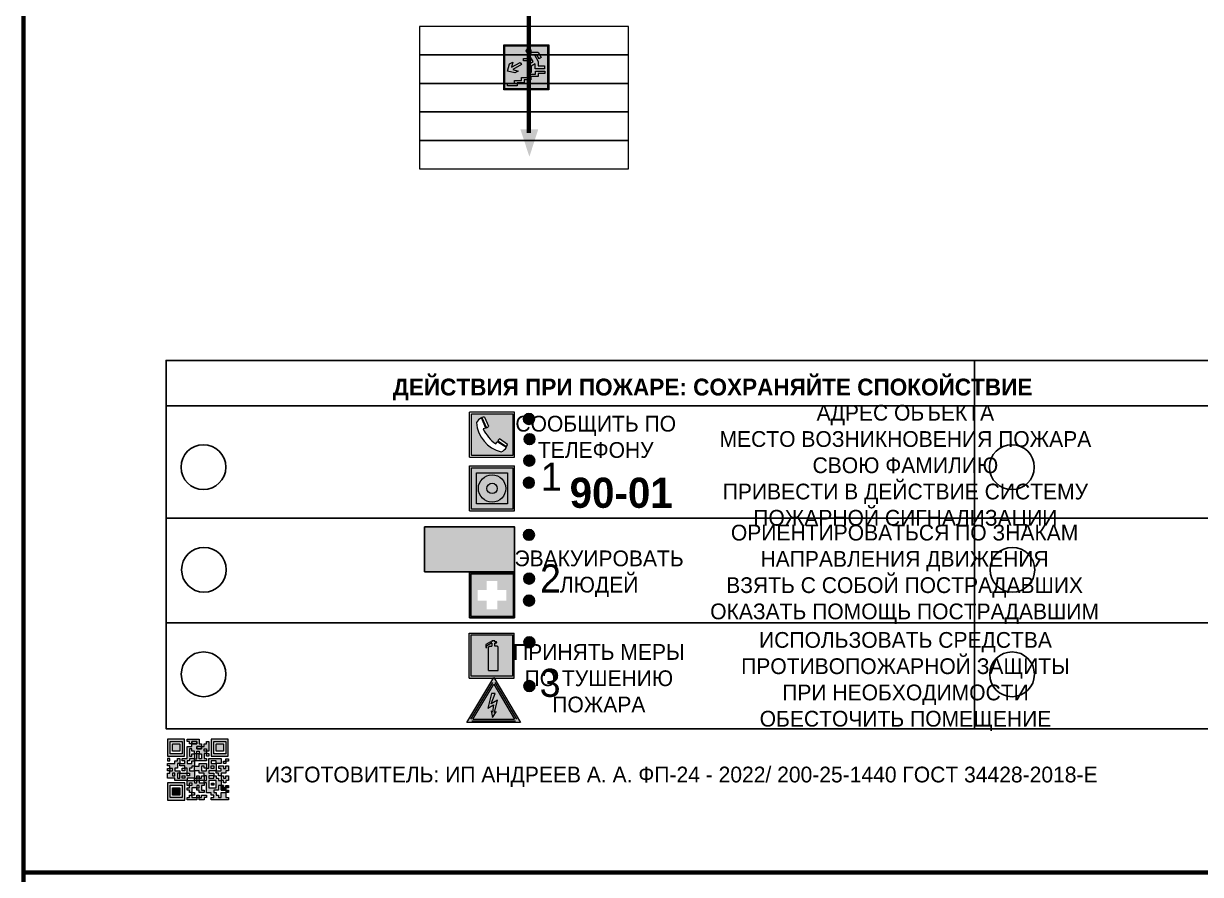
# Model space of a CAD drawing. Header units: millimetres. Extents: x 13810 to 67229, y 12374 to 21950.
# Drawn here: x 20359 to 20568.3, y 19873.2 to 20024.4 of the extents above; entities that cross this region are included whole.
import ezdxf

# ---------------------------------------------------------------- set-up
doc = ezdxf.new("R2010")
doc.units = ezdxf.units.MM
doc.layers.add('План_Штампы', color=7, linetype='Continuous')
doc.styles.add('обычный', font='arial.ttf')

# ---------------------------------------------------------------- blocks, each defined once
blk = doc.blocks.new('A$C3E6D3DDE')
at = {"lineweight": 5}
h = blk.add_hatch(color=40, dxfattribs=at)
h.paths.add_polyline_path([(24.1, 1.45), (16.46, -11.35), (31.74, -11.35)])
h.paths.add_polyline_path([(24.09, -0.46), (30.03, -10.41), (18.14, -10.41)], flags=16)
h.paths.add_polyline_path([(24.54, -3.08), (23.41, -6.02), (25.13, -5.01), (24.33, -8.5), (24.82, -8.27), (23.79, -9.86), (23.4, -8.04), (23.8, -8.43), (24.04, -6.29), (22.39, -7.25), (23.44, -3.08)], flags=0)
h = blk.add_hatch(color=256, dxfattribs=at)
h.paths.add_polyline_path([(24.37, 0.03, 0.567511), (23.82, 0.03), (17.59, -10.4, 0.582454), (17.86, -10.88), (30.32, -10.88, 0.582149), (30.6, -10.4)])
h.paths.add_polyline_path([(24.09, -0.46), (18.14, -10.41), (30.03, -10.41)], flags=16)
h.paths.add_polyline_path([(24.54, -3.08), (23.41, -6.02), (25.13, -5.01), (24.33, -8.5), (24.82, -8.27), (23.79, -9.86), (23.4, -8.04), (23.8, -8.43), (24.04, -6.29), (22.39, -7.25), (23.44, -3.08)], flags=0)
h = blk.add_hatch(color=40, dxfattribs=at)
h.paths.add_polyline_path([(24.09, -0.46), (18.14, -10.41), (30.03, -10.41)])
h.paths.add_polyline_path([(24.82, -8.27), (23.79, -9.86), (23.4, -8.04), (23.8, -8.43), (24.04, -6.29), (22.39, -7.25), (23.44, -3.08), (24.54, -3.08), (23.41, -6.02), (25.13, -5.01), (24.33, -8.5)], flags=16)
at = {"color": 40, "lineweight": 5}
for p, q in [((16.46, -11.35), (24.1, 1.45)), ((24.1, 1.45), (31.74, -11.35))]:
    blk.add_line(p, q, dxfattribs=at)
at = {"lineweight": 5}
for p, q in [((17.59, -10.4), (23.82, 0.03)), ((24.37, 0.03), (30.6, -10.4)), ((18.14, -10.41), (24.09, -0.46)), ((23.44, -3.08), (22.39, -7.25)), ((23.41, -6.02), (24.54, -3.08)), ((24.54, -3.08), (23.44, -3.08)), ((24.09, -0.46), (30.03, -10.41)), ((22.39, -7.25), (24.04, -6.29)), ((25.13, -5.01), (23.41, -6.02)), ((24.04, -6.29), (23.8, -8.43)), ((24.33, -8.5), (25.13, -5.01)), ((23.8, -8.43), (23.4, -8.04)), ((23.4, -8.04), (23.79, -9.86)), ((23.79, -9.86), (24.82, -8.27)), ((24.82, -8.27), (24.33, -8.5)), ((17.86, -10.88), (30.32, -10.88)), ((18.14, -10.41), (30.03, -10.41))]:
    blk.add_line(p, q, dxfattribs=at)
at = {"color": 50, "lineweight": 5}
blk.add_line((31.74, -11.35), (16.46, -11.35), dxfattribs=at)
blk = doc.blocks.new('QR')
at = {"lineweight": 0}
h = blk.add_hatch(color=256, dxfattribs=at)
h.dxf.hatch_style = 1
h.paths.add_polyline_path([(9241.16, 2687.38), (9242.01, 2687.38), (9242.01, 2687.83), (9241.59, 2687.83), (9241.59, 2688.68), (9239.45, 2688.68), (9239.45, 2688.25), (9239.86, 2688.25), (9239.86, 2687.83), (9240.29, 2687.83), (9240.29, 2688.25), (9241.16, 2688.25), (9241.16, 2687.83), (9240.29, 2687.83), (9240.29, 2687.38), (9239.45, 2687.38), (9239.45, 2685.22), (9238.57, 2685.22), (9238.57, 2684.8), (9239.02, 2684.8), (9239.02, 2684.37), (9238.13, 2684.37), (9238.13, 2683.92), (9239.02, 2683.92), (9239.02, 2683.5), (9239.44, 2683.5), (9239.44, 2682.64), (9239.87, 2682.64), (9239.87, 2682.18), (9239.44, 2682.18), (9239.44, 2682.64), (9238.13, 2682.64), (9238.13, 2681.76), (9237.71, 2681.76), (9237.71, 2682.64), (9238.13, 2682.64), (9238.13, 2683.07), (9237.27, 2683.07), (9237.27, 2683.51), (9237.71, 2683.51), (9237.71, 2684.37), (9238.13, 2684.37), (9238.13, 2685.22), (9237.71, 2685.22), (9237.71, 2684.8), (9237.28, 2684.8), (9237.28, 2684.38), (9235.98, 2684.38), (9235.98, 2683.92), (9236.4, 2683.92), (9236.4, 2683.49), (9236.84, 2683.49), (9236.84, 2683.07), (9236.4, 2683.07), (9236.4, 2682.64), (9235.98, 2682.64), (9235.98, 2681.76), (9237.29, 2681.76), (9237.29, 2681.33), (9239.43, 2681.33), (9239.43, 2681.76), (9240.74, 2681.76), (9240.74, 2683.05), (9239.87, 2683.05), (9239.87, 2683.5), (9240.29, 2683.5), (9240.29, 2683.91), (9240.74, 2683.91), (9240.74, 2684.81), (9240.29, 2684.81), (9240.29, 2684.79), (9240.29, 2684.37), (9239.45, 2684.37), (9239.45, 2684.8), (9239.87, 2684.8), (9239.87, 2685.21), (9240.74, 2685.21), (9240.74, 2686.1), (9240.29, 2686.1), (9240.29, 2685.64), (9239.86, 2685.64), (9239.86, 2686.95), (9240.29, 2686.95), (9240.29, 2686.52), (9240.74, 2686.52), (9240.74, 2686.1), (9241.16, 2686.1), (9241.16, 2686.53), (9241.59, 2686.53), (9241.59, 2686.1), (9242.02, 2686.1), (9242.02, 2685.21), (9241.59, 2685.21), (9241.59, 2686.1), (9241.16, 2686.1), (9241.16, 2685.21), (9240.74, 2685.21), (9240.74, 2684.81), (9242.89, 2684.81), (9242.89, 2685.22), (9242.47, 2685.22), (9242.47, 2686.11), (9242.89, 2686.11), (9242.89, 2686.52), (9242.46, 2686.52), (9242.46, 2686.95), (9242.89, 2686.95), (9242.89, 2686.52), (9243.32, 2686.52), (9243.32, 2688.26), (9242.9, 2688.26), (9242.9, 2687.83), (9242.47, 2687.83), (9242.47, 2687.38), (9242.01, 2687.38), (9242.01, 2686.94), (9241.16, 2686.94)])
h.paths.add_polyline_path([(9239.02, 2682.18), (9239.02, 2681.76), (9238.54, 2681.76), (9238.54, 2682.18)], flags=16)
h.paths.add_polyline_path([(9237.27, 2682.65), (9237.27, 2682.19), (9236.83, 2682.19), (9236.83, 2682.65)], flags=16)
h = blk.add_hatch(color=256, dxfattribs=at)
h.dxf.hatch_style = 1
h.paths.add_polyline_path([(9238.15, 2687.83), (9236.83, 2687.83), (9236.83, 2686.52), (9238.15, 2686.52)], flags=0)
h.paths.add_polyline_path([(9239.01, 2685.65), (9239.01, 2688.68), (9235.98, 2688.68), (9235.98, 2685.65)])
h.paths.add_polyline_path([(9236.41, 2686.1), (9236.41, 2688.26), (9238.56, 2688.26), (9238.56, 2686.1)], flags=16)
h.paths.add_polyline_path([(9236.83, 2686.52), (9236.83, 2687.83), (9238.15, 2687.83), (9238.15, 2686.52)], flags=0)
h = blk.add_hatch(color=256, dxfattribs=at)
h.dxf.hatch_style = 1
h.paths.add_polyline_path([(9238.15, 2686.52), (9238.15, 2687.83), (9236.83, 2687.83), (9236.83, 2686.52)])
h.paths.add_polyline_path([(9245.91, 2686.52), (9245.91, 2687.83), (9244.59, 2687.83), (9244.59, 2686.52)], flags=0)
h.paths.add_polyline_path([(9246.77, 2685.65), (9246.77, 2688.68), (9243.74, 2688.68), (9243.74, 2685.65)])
h.paths.add_polyline_path([(9244.17, 2686.1), (9244.17, 2688.26), (9246.32, 2688.26), (9246.32, 2686.1)], flags=16)
h.paths.add_polyline_path([(9244.59, 2686.52), (9244.59, 2687.83), (9245.91, 2687.83), (9245.91, 2686.52)], flags=0)
h = blk.add_hatch(color=256, dxfattribs=at)
h.dxf.hatch_style = 1
h.paths.add_polyline_path([(9240.75, 2681.76), (9240.75, 2681.35), (9241.17, 2681.35), (9241.17, 2681.76)])
h.paths.add_polyline_path([(9241.6, 2682.18), (9241.17, 2682.18), (9241.17, 2681.76), (9241.6, 2681.76)])
h.paths.add_polyline_path([(9242.47, 2681.34), (9242.47, 2682.19), (9242.02, 2682.19), (9242.02, 2681.76), (9241.6, 2681.76), (9241.6, 2681.34)])
h.paths.add_polyline_path([(9239.87, 2678.3), (9239.44, 2678.3), (9239.44, 2677.89), (9241.17, 2677.89), (9241.17, 2678.3), (9240.28, 2678.3), (9240.28, 2678.73), (9239.87, 2678.73)])
h.paths.add_polyline_path([(9240.75, 2678.73), (9240.75, 2679.19), (9240.28, 2679.19), (9240.28, 2678.73)])
h.paths.add_polyline_path([(9241.6, 2678.73), (9241.17, 2678.73), (9241.17, 2678.3), (9241.6, 2678.3)])
h.paths.add_polyline_path([(9242.02, 2678.3), (9241.6, 2678.3), (9241.6, 2677.89), (9242.48, 2677.89), (9242.48, 2678.31), (9242.9, 2678.31), (9242.9, 2678.73), (9242.02, 2678.73)])
h.paths.add_polyline_path([(9246.36, 2684.37), (9246.36, 2684.79), (9245.93, 2684.79), (9245.93, 2684.37)])
h.paths.add_polyline_path([(9246.78, 2685.2), (9246.36, 2685.2), (9246.36, 2684.79), (9246.78, 2684.79)])
h.paths.add_polyline_path([(9245.91, 2687.83), (9244.59, 2687.83), (9244.59, 2686.52), (9245.91, 2686.52)])
h = blk.add_hatch(color=256, dxfattribs=at)
h.dxf.hatch_style = 1
h.paths.add_polyline_path([(9243.32, 2686.11), (9242.89, 2686.11), (9242.89, 2685.64), (9243.32, 2685.64)])
h.paths.add_polyline_path([(9239.02, 2683.07), (9239.02, 2683.5), (9238.56, 2683.5), (9238.56, 2683.07)])
h.paths.add_polyline_path([(9236.4, 2684.8), (9236.4, 2685.22), (9235.98, 2685.22), (9235.98, 2684.8)])
h.paths.add_polyline_path([(9236.4, 2683.07), (9236.4, 2683.49), (9235.98, 2683.49), (9235.98, 2683.07)])
h = blk.add_hatch(color=256, dxfattribs=at)
h.dxf.hatch_style = 1
h.paths.add_polyline_path([(9243.32, 2682.64), (9243.32, 2683.07), (9244.62, 2683.07), (9244.62, 2684.37), (9243.74, 2684.37), (9243.74, 2684.8), (9244.62, 2684.8), (9244.62, 2684.37), (9245.48, 2684.37), (9245.48, 2685.22), (9243.32, 2685.22), (9243.32, 2683.5), (9242.89, 2683.5), (9242.89, 2683.06), (9242.01, 2683.06), (9242.01, 2683.91), (9242.47, 2683.91), (9242.47, 2683.5), (9242.89, 2683.5), (9242.89, 2684.38), (9241.59, 2684.38), (9241.59, 2683.91), (9240.74, 2683.91), (9240.74, 2683.05), (9241.59, 2683.05), (9241.59, 2682.64), (9242.47, 2682.64), (9242.47, 2682.19), (9242.91, 2682.19), (9242.91, 2681.34), (9242.48, 2681.34), (9242.48, 2680.91), (9242.91, 2680.91), (9242.91, 2679.17), (9243.75, 2679.17), (9243.75, 2678.73), (9244.2, 2678.73), (9244.2, 2678.3), (9243.75, 2678.3), (9243.75, 2677.88), (9246.78, 2677.88), (9246.78, 2678.3), (9246.35, 2678.3), (9246.35, 2679.19), (9245.48, 2679.19), (9245.48, 2678.31), (9245.05, 2678.31), (9245.05, 2678.73), (9244.62, 2678.73), (9244.62, 2679.19), (9244.2, 2679.19), (9244.2, 2679.61), (9245.05, 2679.61), (9245.05, 2680.46), (9245.48, 2680.46), (9245.48, 2681.34), (9245.04, 2681.34), (9245.04, 2681.76), (9244.63, 2681.76), (9244.63, 2682.19), (9244.21, 2682.19), (9244.21, 2681.76), (9243.32, 2681.76), (9243.32, 2682.19), (9244.21, 2682.19), (9244.21, 2682.64)])
h.paths.add_polyline_path([(9243.75, 2683.49), (9243.75, 2683.92), (9244.21, 2683.92), (9244.21, 2683.49)], flags=16)
h.paths.add_polyline_path([(9243.32, 2681.34), (9244.63, 2681.34), (9244.63, 2680.04), (9243.32, 2680.04)], flags=16)
h.paths.add_polyline_path([(9243.76, 2680.89), (9244.18, 2680.89), (9244.18, 2680.48), (9243.76, 2680.48)], flags=0)
h = blk.add_hatch(color=256, dxfattribs=at)
h.dxf.hatch_style = 1
h.paths.add_polyline_path([(9246.36, 2683.07), (9246.78, 2683.07), (9246.78, 2683.92), (9246.36, 2683.92), (9246.36, 2683.49), (9245.92, 2683.49), (9245.92, 2683.92), (9245.06, 2683.92), (9245.06, 2683.49), (9245.48, 2683.49), (9245.48, 2683.07), (9244.62, 2683.07), (9244.62, 2682.65), (9245.05, 2682.65), (9245.05, 2682.18), (9245.48, 2682.18), (9245.48, 2682.65), (9246.36, 2682.65)])
h.paths.add_polyline_path([(9246.78, 2682.18), (9246.36, 2682.18), (9246.36, 2681.75), (9245.92, 2681.75), (9245.92, 2682.18), (9245.48, 2682.18), (9245.48, 2681.34), (9245.48, 2681.34), (9245.94, 2681.34), (9245.94, 2680.91), (9246.36, 2680.91), (9246.36, 2681.34), (9246.78, 2681.34)])
h = blk.add_hatch(color=256, dxfattribs=at)
h.dxf.hatch_style = 1
h.paths.add_polyline_path([(9242.02, 2680.46), (9242.48, 2680.46), (9242.48, 2680.91), (9241.58, 2680.91), (9241.58, 2681.35), (9241.17, 2681.35), (9241.17, 2680.91), (9240.75, 2680.91), (9240.75, 2681.33), (9239.43, 2681.33), (9239.43, 2680.46), (9239.86, 2680.46), (9239.86, 2680.92), (9240.3, 2680.92), (9240.3, 2680.46), (9239.86, 2680.46), (9239.86, 2680.04), (9239.44, 2680.04), (9239.44, 2679.62), (9239.86, 2679.62), (9239.86, 2679.19), (9240.29, 2679.19), (9240.29, 2680.03), (9241.18, 2680.03), (9241.18, 2680.47), (9241.6, 2680.47), (9241.6, 2680.03), (9241.18, 2680.03), (9241.18, 2679.61), (9241.6, 2679.61), (9241.6, 2679.19), (9242.47, 2679.19), (9242.47, 2679.6), (9242.02, 2679.6)])
h = blk.add_hatch(color=256, dxfattribs=at)
h.dxf.hatch_style = 1
h.paths.add_polyline_path([(9235.98, 2680.9), (9235.98, 2677.86), (9239.02, 2677.86), (9239.02, 2680.9)])
h.paths.add_polyline_path([(9238.57, 2680.48), (9238.57, 2678.32), (9236.41, 2678.32), (9236.41, 2680.48)], flags=16)
h.paths.add_polyline_path([(9238.15, 2680.05), (9238.15, 2678.74), (9236.83, 2678.74), (9236.83, 2680.05)], flags=0)
h = blk.add_hatch(color=256, dxfattribs=at)
h.dxf.hatch_style = 1
h.paths.add_polyline_path([(9238.15, 2680.05), (9236.83, 2680.05), (9236.83, 2678.74), (9238.15, 2678.74)])
h = blk.add_hatch(color=256, dxfattribs=at)
h.dxf.hatch_style = 1
h.paths.add_polyline_path([(9244.18, 2680.48), (9244.18, 2680.89), (9243.76, 2680.89), (9243.76, 2680.48)])
h = blk.add_hatch(color=256, dxfattribs=at)
h.dxf.hatch_style = 1
h.paths.add_polyline_path([(9245.93, 2680.04), (9245.93, 2680.46), (9245.48, 2680.46), (9245.48, 2679.62), (9246.35, 2679.62), (9246.35, 2680.04)])
h.paths.add_polyline_path([(9246.78, 2680.04), (9246.78, 2680.46), (9246.35, 2680.46), (9246.35, 2680.04)])
h.paths.add_polyline_path([(9246.78, 2679.18), (9246.78, 2679.62), (9246.35, 2679.62), (9246.35, 2679.18)])
for points in [[(9237.71, 2685.22), (9238.13, 2685.22), (9238.13, 2684.37), (9237.71, 2684.37), (9237.71, 2683.51), (9237.27, 2683.51), (9237.27, 2683.07), (9238.13, 2683.07), (9238.13, 2682.64), (9237.71, 2682.64), (9237.71, 2681.76), (9238.13, 2681.76), (9238.13, 2682.64), (9239.44, 2682.64), (9239.44, 2683.5), (9239.02, 2683.5), (9239.02, 2683.07), (9238.56, 2683.07), (9238.56, 2683.5), (9239.02, 2683.5), (9239.02, 2683.92), (9238.13, 2683.92), (9238.13, 2684.37), (9239.02, 2684.37), (9239.02, 2684.8), (9238.57, 2684.8), (9238.57, 2685.22), (9239.45, 2685.22), (9239.45, 2687.38), (9240.29, 2687.38), (9240.29, 2687.83), (9239.86, 2687.83), (9239.86, 2688.25), (9239.45, 2688.25), (9239.45, 2688.68), (9241.59, 2688.68), (9241.59, 2687.83), (9242.01, 2687.83), (9242.01, 2687.38), (9242.47, 2687.38), (9242.47, 2687.83), (9242.9, 2687.83), (9242.9, 2688.26), (9243.32, 2688.26), (9243.32, 2686.52), (9242.89, 2686.52), (9242.89, 2686.11), (9243.32, 2686.11), (9243.32, 2685.64), (9242.89, 2685.64), (9242.89, 2686.11), (9242.47, 2686.11), (9242.47, 2685.22), (9242.89, 2685.22), (9242.89, 2684.81), (9240.74, 2684.81), (9240.74, 2683.91), (9241.59, 2683.91), (9241.59, 2684.38), (9242.89, 2684.38), (9242.89, 2683.5), (9242.47, 2683.5), (9242.47, 2683.91), (9242.01, 2683.91), (9242.01, 2683.06), (9242.89, 2683.06), (9242.89, 2683.5), (9243.32, 2683.5), (9243.32, 2685.22), (9245.48, 2685.22), (9245.48, 2684.37), (9244.62, 2684.37), (9244.62, 2683.07), (9245.48, 2683.07), (9245.48, 2683.49), (9245.06, 2683.49), (9245.06, 2683.92), (9245.92, 2683.92), (9245.92, 2683.49), (9246.36, 2683.49), (9246.36, 2683.92), (9246.78, 2683.92), (9246.78, 2683.07), (9246.36, 2683.07), (9246.36, 2682.65), (9245.48, 2682.65), (9245.48, 2682.18), (9245.92, 2682.18), (9245.92, 2681.75), (9246.36, 2681.75), (9246.36, 2682.18), (9246.78, 2682.18), (9246.78, 2681.34), (9246.36, 2681.34), (9246.36, 2680.91), (9245.94, 2680.91), (9245.94, 2681.34), (9245.48, 2681.34), (9245.48, 2680.46), (9245.93, 2680.46), (9245.93, 2680.04), (9246.35, 2680.04), (9246.35, 2680.46), (9246.78, 2680.46), (9246.78, 2680.04), (9246.78, 2680.04), (9246.35, 2680.04), (9246.35, 2679.62), (9246.78, 2679.62), (9246.78, 2679.18), (9246.35, 2679.18), (9246.35, 2678.3), (9246.78, 2678.3), (9246.78, 2677.88), (9243.75, 2677.88), (9243.75, 2678.3), (9244.2, 2678.3), (9244.2, 2678.73), (9243.75, 2678.73), (9243.75, 2679.17), (9242.91, 2679.17), (9242.91, 2680.91), (9242.48, 2680.91), (9242.48, 2680.46), (9242.02, 2680.46), (9242.02, 2679.6), (9242.47, 2679.6), (9242.47, 2679.19), (9241.6, 2679.19), (9241.6, 2679.61), (9241.18, 2679.61), (9241.18, 2680.03), (9240.29, 2680.03), (9240.29, 2679.19), (9240.75, 2679.19), (9240.75, 2678.73), (9240.28, 2678.73), (9240.28, 2678.3), (9241.17, 2678.3), (9241.17, 2678.73), (9241.6, 2678.73), (9241.6, 2678.3), (9242.02, 2678.3), (9242.02, 2678.73), (9242.9, 2678.73), (9242.9, 2678.31), (9242.48, 2678.31), (9242.48, 2677.89), (9241.6, 2677.89), (9241.6, 2678.3), (9241.17, 2678.3), (9241.17, 2677.89), (9239.44, 2677.89), (9239.44, 2678.3), (9239.87, 2678.3), (9239.87, 2678.73), (9240.28, 2678.73), (9240.28, 2679.19), (9240.29, 2679.19), (9239.86, 2679.19), (9239.86, 2679.62), (9239.44, 2679.62), (9239.44, 2680.04), (9239.86, 2680.04), (9239.86, 2680.46), (9239.43, 2680.46), (9239.43, 2681.33), (9237.29, 2681.33), (9237.29, 2681.76), (9235.98, 2681.76), (9235.98, 2682.64), (9236.4, 2682.64), (9236.4, 2683.07), (9235.98, 2683.07), (9235.98, 2683.49), (9236.4, 2683.49), (9236.4, 2683.92), (9235.98, 2683.92), (9235.98, 2684.38), (9237.28, 2684.38), (9237.28, 2684.8), (9237.71, 2684.8), (9237.71, 2685.22), (9237.92, 2685.22)], [(9240.74, 2686.1), (9240.74, 2686.52), (9240.29, 2686.52), (9240.29, 2686.95), (9239.86, 2686.95), (9239.86, 2685.64), (9240.29, 2685.64), (9240.29, 2686.1), (9240.74, 2686.1), (9240.74, 2686.52)], [(9240.74, 2685.21), (9239.87, 2685.21), (9239.87, 2684.8), (9239.45, 2684.8), (9239.45, 2684.37), (9240.29, 2684.37), (9240.29, 2684.79), (9240.29, 2684.81), (9240.74, 2684.81), (9240.74, 2685.21), (9239.87, 2685.21)], [(9240.74, 2683.91), (9240.29, 2683.91), (9240.29, 2683.5), (9239.87, 2683.5), (9239.87, 2683.05), (9240.74, 2683.05), (9240.74, 2683.91)], [(9244.62, 2684.37), (9244.62, 2684.8), (9243.74, 2684.8), (9243.74, 2684.37), (9244.62, 2684.37)], [(9240.74, 2683.05), (9240.74, 2681.76), (9239.43, 2681.76), (9239.43, 2681.33), (9240.75, 2681.33), (9240.75, 2681.35), (9240.75, 2680.91), (9241.17, 2680.91), (9241.17, 2681.35), (9241.58, 2681.35), (9241.58, 2680.91), (9242.48, 2680.91), (9242.48, 2681.34), (9242.91, 2681.34), (9242.91, 2682.19), (9242.47, 2682.19), (9242.47, 2682.64), (9241.59, 2682.64), (9241.59, 2683.05), (9240.74, 2683.05)], [(9241.6, 2681.76), (9242.02, 2681.76), (9242.02, 2682.19), (9242.47, 2682.19), (9242.47, 2681.34), (9241.6, 2681.34), (9241.6, 2681.76)], [(9244.62, 2683.07), (9243.32, 2683.07), (9243.32, 2682.64), (9244.21, 2682.64), (9244.21, 2682.19), (9243.32, 2682.19), (9243.32, 2681.76), (9244.21, 2681.76), (9244.21, 2682.19), (9244.63, 2682.19), (9244.63, 2681.76), (9245.04, 2681.76), (9245.04, 2681.34), (9245.48, 2681.34)], [(9245.48, 2682.18), (9245.05, 2682.18), (9245.05, 2682.65), (9244.62, 2682.65), (9244.62, 2683.07)], [(9245.48, 2682.18), (9245.48, 2681.34)], [(9239.86, 2680.46), (9239.86, 2680.92), (9240.3, 2680.92), (9240.3, 2680.46), (9239.86, 2680.46)], [(9245.48, 2680.46), (9245.05, 2680.46), (9245.05, 2679.61), (9244.2, 2679.61), (9244.2, 2679.19), (9244.62, 2679.19), (9244.62, 2678.73), (9245.05, 2678.73), (9245.05, 2678.31), (9245.48, 2678.31), (9245.48, 2679.19), (9246.35, 2679.19), (9246.35, 2679.07)], [(9246.35, 2679.62), (9245.48, 2679.62), (9245.48, 2680.46)], [(9245.48, 2680.46), (9245.48, 2679.62), (9246.35, 2679.62), (9246.35, 2680.04), (9245.93, 2680.04), (9245.93, 2680.46), (9245.48, 2680.46), (9245.48, 2679.62)], [(9246.35, 2679.62), (9246.35, 2679.18)]]:
    blk.add_lwpolyline(points, dxfattribs=at)
for points in [[(9235.98, 2685.65), (9239.01, 2685.65), (9239.01, 2688.68), (9235.98, 2688.68)], [(9236.41, 2688.26), (9238.56, 2688.26), (9238.56, 2686.1), (9236.41, 2686.1)], [(9236.83, 2687.83), (9238.15, 2687.83), (9238.15, 2686.52), (9236.83, 2686.52)], [(9240.29, 2687.83), (9241.16, 2687.83), (9241.16, 2688.25), (9240.29, 2688.25)], [(9240.29, 2688.25), (9241.16, 2688.25), (9241.16, 2687.83), (9240.29, 2687.83)], [(9243.74, 2685.65), (9246.77, 2685.65), (9246.77, 2688.68), (9243.74, 2688.68)], [(9244.17, 2688.26), (9246.32, 2688.26), (9246.32, 2686.1), (9244.17, 2686.1)], [(9244.59, 2687.83), (9245.91, 2687.83), (9245.91, 2686.52), (9244.59, 2686.52)], [(9241.16, 2686.1), (9240.74, 2686.1), (9240.74, 2685.21), (9241.16, 2685.21)], [(9242.01, 2687.38), (9241.16, 2687.38), (9241.16, 2686.94), (9242.01, 2686.94)], [(9241.16, 2687.38), (9242.01, 2687.38), (9242.01, 2686.94), (9241.16, 2686.94)], [(9241.16, 2686.53), (9241.59, 2686.53), (9241.59, 2686.1), (9241.16, 2686.1)], [(9241.59, 2686.1), (9242.02, 2686.1), (9242.02, 2685.21), (9241.59, 2685.21)], [(9242.89, 2686.52), (9242.46, 2686.52), (9242.46, 2686.95), (9242.89, 2686.95)], [(9235.98, 2684.8), (9236.4, 2684.8), (9236.4, 2685.22), (9235.98, 2685.22)], [(9236.4, 2683.07), (9236.84, 2683.07), (9236.84, 2683.49), (9236.4, 2683.49)], [(9243.75, 2683.92), (9244.21, 2683.92), (9244.21, 2683.49), (9243.75, 2683.49)], [(9245.93, 2684.79), (9246.36, 2684.79), (9246.36, 2684.37), (9245.93, 2684.37)], [(9246.36, 2685.2), (9246.78, 2685.2), (9246.78, 2684.79), (9246.36, 2684.79)], [(9236.83, 2682.19), (9237.27, 2682.19), (9237.27, 2682.65), (9236.83, 2682.65)], [(9238.54, 2682.18), (9239.02, 2682.18), (9239.02, 2681.76), (9238.54, 2681.76)], [(9239.44, 2682.64), (9239.87, 2682.64), (9239.87, 2682.18), (9239.44, 2682.18)], [(9240.75, 2681.76), (9241.17, 2681.76), (9241.17, 2681.35), (9240.75, 2681.35)], [(9241.17, 2682.18), (9241.6, 2682.18), (9241.6, 2681.76), (9241.17, 2681.76)], [(9243.32, 2680.04), (9244.63, 2680.04), (9244.63, 2681.34), (9243.32, 2681.34)], [(9235.98, 2677.86), (9239.02, 2677.86), (9239.02, 2680.9), (9235.98, 2680.9)], [(9236.41, 2680.48), (9238.57, 2680.48), (9238.57, 2678.32), (9236.41, 2678.32)], [(9236.83, 2680.05), (9238.15, 2680.05), (9238.15, 2678.74), (9236.83, 2678.74)], [(9241.18, 2680.03), (9241.6, 2680.03), (9241.6, 2680.47), (9241.18, 2680.47)], [(9243.76, 2680.89), (9244.18, 2680.89), (9244.18, 2680.48), (9243.76, 2680.48)]]:
    blk.add_lwpolyline(points, close=True, dxfattribs=at)
blk = doc.blocks.new('A$C456E1F9C')
at = {"lineweight": 5}
h = blk.add_hatch(color=242, dxfattribs=at)
h.paths.add_polyline_path([(0.51, -1.47), (0.51, -13.26), (12.29, -13.26), (12.29, -1.47)])
h.paths.add_polyline_path([(5.42, -4.95, -0.254479), (4.78, -5.4), (3.52, -2.53, -0.209735), (4.23, -2.4)], flags=16)
h.paths.add_polyline_path([(8.53, -8.6), (10.87, -10.17), (10.54, -10.76), (8.03, -9.13, -0.192251)], flags=16)
h.paths.add_polyline_path([(4.61, -5.49, 0.005518), (3.87, -5.72, 0.128647), (7.49, -10.01, 0.00809), (7.83, -9.33), (10.47, -10.97, -0.16736), (8.99, -12.25, -0.327862), (1.95, -3.95, -0.166952), (3.36, -2.62)], flags=16)
at = {"color": 242, "lineweight": 5}
for p, q in [((0, -13.77), (0, -0.97)), ((12.8, -0.97), (0, -0.97)), ((4.61, -5.49), (3.36, -2.62)), ((3.52, -2.53), (4.78, -5.4)), ((4.23, -2.4), (5.42, -4.95)), ((12.8, -13.77), (12.8, -0.97)), ((7.83, -9.33), (10.47, -10.97)), ((8.03, -9.13), (10.54, -10.76)), ((10.81, -10.12), (8.53, -8.6)), ((10.54, -10.76), (10.8, -10.3)), ((10.8, -10.3), (10.81, -10.12)), ((0, -13.77), (12.8, -13.77))]:
    blk.add_line(p, q, dxfattribs=at)
blk.add_lwpolyline([(0.51, -1.47), (12.29, -1.47), (12.29, -13.26), (0.51, -13.26)], close=True, dxfattribs=at)
for centre, radius, start, end in [((4.59, -5.34), 2.99, 114.2845, 152.1974), ((4.02, -3.27), 0.891, 76.3284, 123.7092), ((11.12, -3.31), 9.19, 183.9915, 256.6009), ((14.98, -39.1), 35.17, 107.1487, 108.4135), ((13.86, -0.94), 11.08, 205.5536, 234.8762), ((4.68, -4.59), 0.824, 276.9621, 334.0723), ((-13.31, 0.8), 23.44, 332.5487, 334.4027), ((8.94, -9.5), 0.989, 114.4092, 157.9388), ((7.87, -9.46), 3, 291.9291, 329.9329)]:
    blk.add_arc(centre, radius, start, end, dxfattribs=at)
blk = doc.blocks.new('A$C54414219')
at = {"true_color": 0xffffff}
h = blk.add_hatch(color=7, dxfattribs=at)
h.paths.add_polyline_path([(2.39, -9.45), (2.39, -18.3), (11.23, -18.3), (11.23, -9.45)], flags=0)
h.paths.add_polyline_path([(10.71, -13.87, -1), (2.92, -13.87, -1)], flags=0)
h.paths.add_polyline_path([(8.3, -13.87, -1), (5.33, -13.87, -1)], flags=0)
h.paths.add_polyline_path([(0.41, -7.47), (0.41, -20.27), (13.21, -20.27), (13.21, -7.47)])
h.paths.add_polyline_path([(0.92, -19.77), (12.71, -19.77), (12.71, -7.98), (0.92, -7.98)], flags=16)
h.paths.add_polyline_path([(11.23, -9.45), (11.23, -18.3), (2.39, -18.3), (2.39, -9.45)], flags=0)
at = {"lineweight": 5}
h = blk.add_hatch(color=242, dxfattribs=at)
h.paths.add_polyline_path([(12.71, -7.98), (0.92, -7.98), (0.92, -19.77), (12.71, -19.77)])
h.paths.add_polyline_path([(11.23, -18.3), (2.39, -18.3), (2.39, -9.45), (11.23, -9.45)], flags=16)
h.paths.add_polyline_path([(10.71, -13.87, -1), (2.92, -13.87, -1)], flags=0)
h.paths.add_polyline_path([(8.3, -13.87, -1), (5.33, -13.87, -1)], flags=0)
at = {"true_color": 0xffffff}
h = blk.add_hatch(color=7, dxfattribs=at)
h.paths.add_polyline_path([(2.39, -9.45), (2.39, -18.3), (11.23, -18.3), (11.23, -9.45)])
h.paths.add_polyline_path([(10.71, -13.87, -1), (2.92, -13.87, -1)], flags=16)
h.paths.add_polyline_path([(8.3, -13.87, -1), (5.33, -13.87, -1)], flags=0)
at = {"lineweight": 5}
h = blk.add_hatch(color=242, dxfattribs=at)
h.paths.add_polyline_path([(2.92, -13.87, 1), (10.71, -13.87, 1)])
h.paths.add_polyline_path([(8.3, -13.87, -1), (5.33, -13.87, -1)], flags=16)
at = {"color": 242, "lineweight": 5}
for p, q in [((0.41, -20.27), (0.41, -7.47)), ((0.41, -7.47), (13.21, -7.47)), ((0.41, -7.47), (13.21, -7.47)), ((13.21, -20.27), (13.21, -7.47)), ((0.41, -20.27), (13.21, -20.27))]:
    blk.add_line(p, q, dxfattribs=at)
for points in [[(0.92, -7.98), (12.71, -7.98), (12.71, -19.77), (0.92, -19.77)], [(2.39, -9.45), (11.23, -9.45), (11.23, -18.3), (2.39, -18.3)]]:
    blk.add_lwpolyline(points, close=True, dxfattribs=at)
for radius in [3.89, 1.49]:
    blk.add_circle((6.81, -13.87), radius, dxfattribs=at)
blk = doc.blocks.new('A$C32E8229D')
at = {"true_color": 0xffffff}
blk.add_hatch(color=7, dxfattribs=at).paths.add_polyline_path([(0, 0), (0, -8), (16, -8), (16, 0)])
h = blk.add_hatch(color=126)
h.paths.add_polyline_path([(0.2, -0.2), (15.8, -0.2), (15.8, -7.8), (0.2, -7.8)])
h.paths.add_polyline_path([(13.49, -2.05), (12.08, -2.05), (11.37, -2.63, 0.162397), (11.29, -2.84), (11.29, -3.63), (10.35, -3.63), (10.35, -4.05), (11.68, -4.05), (11.68, -3.48), (12.26, -4.28), (11.29, -5.1), (11.29, -6.78), (11.85, -6.78), (11.85, -5.44), (12.8, -4.64), (12.8, -5.94), (14.46, -5.94), (14.46, -5.39), (13.45, -5.39), (13.45, -3.97), (12.46, -2.59), (13.15, -2.59), (13.69, -3.34), (14.18, -3)], flags=16)
h.paths.add_polyline_path([(10.74, -1.82, 1), (11.8, -1.82, 1)], flags=16)
h.paths.add_polyline_path([(9.39, -3.59), (5.99, -3.59), (6.56, -3.03), (5.91, -3.03), (5.1, -3.83), (5.91, -4.64), (6.56, -4.64), (5.99, -4.09), (9.39, -4.09)], flags=16)
h.paths.add_polyline_path([(4.29, -1.08), (1.72, -1.08), (1.72, -6.6), (4.29, -6.6)], flags=16)
at = {"color": 126}
blk.add_lwpolyline([(16, -8), (0, -8), (0, 0), (16, 0)], close=True, dxfattribs=at)
blk = doc.blocks.new('A$C18900ED3')
h = blk.add_hatch(color=126)
h.paths.add_polyline_path([(-0.18, -0.18), (-7.02, -0.18), (-7.02, -7.02), (-0.18, -7.02)])
h.paths.add_polyline_path([(-5.89, -4.46), (-5.89, -2.77), (-4.46, -2.77), (-4.46, -1.31), (-2.77, -1.31), (-2.77, -2.77), (-1.33, -2.77), (-1.33, -4.46), (-2.77, -4.46), (-2.77, -5.89), (-4.46, -5.89), (-4.46, -4.46)], flags=16)
at = {"color": 126}
for p, q in [((-7.2, 0), (-7.2, -7.2)), ((0, 0), (-7.2, 0)), ((0, -7.2), (0, 0)), ((-7.02, -7.02), (-7.02, -0.18)), ((-7.02, -0.18), (-0.18, -0.18)), ((-0.18, -0.18), (-0.18, -7.02)), ((-7.2, -7.2), (0, -7.2)), ((-0.18, -7.02), (-7.02, -7.02))]:
    blk.add_line(p, q, dxfattribs=at)
blk = doc.blocks.new('A$C3AD82952')
at = {"true_color": 0xf5f5ff}
h = blk.add_hatch(color=7, dxfattribs=at)
h.dxf.hatch_style = 1
h.paths.add_polyline_path([(8.21, 8.73, 0.414214), (7.89, 9.05), (7.22, 9.05), (7.22, 9.92), (7.59, 9.92, 1), (7.57, 10.36), (7.22, 10.36), (7.22, 10.6), (6.43, 10.6), (6.43, 10.36), (6.01, 10.36), (4.74, 9.59), (4.74, 8.69), (4.98, 8.73), (4.98, 9.26), (6.12, 9.91), (6.43, 9.91), (6.43, 9.05), (5.76, 9.05, 0.414214), (5.44, 8.73), (5.44, 2.2), (8.21, 2.2)], flags=0)
h.paths.add_polyline_path([(12.8, 12.8), (0, 12.8), (0, 0), (12.8, 0)])
h.paths.add_polyline_path([(0.51, 12.29), (12.29, 12.29), (12.29, 0.51), (0.51, 0.51)], flags=16)
h.paths.add_polyline_path([(4.74, 9.59), (6.01, 10.36), (6.43, 10.36), (6.43, 10.6), (7.22, 10.6), (7.22, 10.36), (7.59, 10.36, -0.94586), (7.59, 9.92), (7.22, 9.92), (7.22, 9.05), (7.89, 9.05, -0.414214), (8.21, 8.73), (8.21, 2.2), (5.44, 2.2), (5.44, 8.73, -0.414214), (5.76, 9.05), (6.43, 9.05), (6.43, 9.91), (6.12, 9.91), (4.98, 9.26), (4.98, 8.73), (4.74, 8.69)], flags=0)
h = blk.add_hatch(color=242)
h.dxf.hatch_style = 1
h.paths.add_polyline_path([(12.29, 12.29), (0.51, 12.29), (0.51, 0.51), (12.29, 0.51)])
h.paths.add_polyline_path([(4.74, 8.69), (4.74, 9.59), (6.01, 10.36), (6.43, 10.36), (6.43, 10.6), (7.22, 10.6), (7.22, 10.36), (7.59, 10.36, -0.94586), (7.59, 9.92), (7.22, 9.92), (7.22, 9.05), (7.89, 9.05, -0.414214), (8.21, 8.73), (8.21, 2.2), (5.44, 2.2), (5.44, 8.73, -0.414214), (5.76, 9.05), (6.43, 9.05), (6.43, 9.91), (6.12, 9.91), (4.98, 9.26), (4.98, 8.73)], flags=16)
h = blk.add_hatch(color=7, dxfattribs=at)
h.dxf.hatch_style = 1
h.paths.add_polyline_path([(8.21, 8.73, 0.414214), (7.89, 9.05), (7.22, 9.05), (7.22, 9.92), (7.59, 9.92, 1), (7.57, 10.36), (7.22, 10.36), (7.22, 10.6), (6.43, 10.6), (6.43, 10.36), (6.01, 10.36), (4.74, 9.59), (4.74, 8.69), (4.98, 8.73), (4.98, 9.26), (6.12, 9.91), (6.43, 9.91), (6.43, 9.05), (5.76, 9.05, 0.414214), (5.44, 8.73), (5.44, 2.2), (8.21, 2.2)])
at = {"color": 242, "lineweight": 5}
for p, q in [((0, 0), (0, 12.8)), ((0, 12.8), (12.8, 12.8)), ((6.01, 10.36), (4.74, 9.59)), ((6.01, 10.36), (6.43, 10.36)), ((7.22, 10.6), (6.43, 10.6)), ((6.43, 10.6), (6.43, 10.36)), ((7.22, 10.36), (7.22, 10.6)), ((7.59, 10.36), (7.22, 10.36)), ((12.8, 0), (12.8, 12.8)), ((4.74, 9.59), (4.74, 8.69)), ((4.74, 8.69), (4.98, 8.73)), ((4.98, 9.26), (6.12, 9.91)), ((4.98, 8.73), (4.98, 9.26)), ((5.44, 2.2), (5.44, 8.73)), ((5.76, 9.05), (6.43, 9.05)), ((6.12, 9.91), (6.43, 9.91)), ((6.43, 9.91), (6.43, 9.05)), ((7.22, 9.05), (7.22, 9.92)), ((7.59, 9.92), (7.22, 9.92)), ((7.89, 9.05), (7.22, 9.05)), ((8.21, 2.2), (8.21, 8.73)), ((0, 0), (12.8, 0)), ((5.44, 2.2), (8.21, 2.2))]:
    blk.add_line(p, q, dxfattribs=at)
blk.add_lwpolyline([(0.51, 12.29), (12.29, 12.29), (12.29, 0.51), (0.51, 0.51)], close=True, dxfattribs=at)
for centre, radius, start, end in [((7.58, 10.14), 0.223, 273.1875, 86.8125), ((5.76, 8.73), 0.32, 90, 180), ((7.89, 8.73), 0.32, 0, 90)]:
    blk.add_arc(centre, radius, start, end, dxfattribs=at)
blk = doc.blocks.new('вниз 3')
at = {"lineweight": 0, "true_color": 0xffffff}
h = blk.add_hatch(color=7, dxfattribs=at)
h.dxf.hatch_style = 1
h.paths.add_polyline_path([(40997.5, -4475.69), (40997.25, -4475.28), (40995.76, -4476.15), (40995.97, -4475.23), (40995.39, -4475.56), (40995.05, -4476.83), (40996.33, -4477.17), (40996.91, -4476.83), (40996, -4476.55)], flags=0)
h.paths.add_polyline_path([(40999.81, -4473.95), (41000.22, -4473.95), (41000.64, -4474.67), (41001.03, -4474.43), (41000.46, -4473.49), (41000.42, -4473.49), (40999.43, -4473.49), (40998.68, -4473.92), (40998.68, -4474.57), (40997.88, -4474.57), (40997.88, -4475), (40999.14, -4475), (40999.14, -4474.43), (40999.14, -4474.38), (40999.59, -4475.15), (40998.72, -4475.67), (40998.72, -4477.06), (40999.24, -4477.06), (40999.24, -4475.96), (40999.95, -4475.56), (40999.95, -4476.43), (41001.61, -4476.43), (41001.61, -4475.88), (41000.47, -4475.88), (41000.47, -4475.12)], flags=0)
h.paths.add_polyline_path([(40999.2, -4473.24, 1), (40998.35, -4473.24, 1)], flags=0)
h.paths.add_polyline_path([(41000.46, -4477.26), (41001.69, -4477.26), (41001.69, -4476.84), (41000.03, -4476.84), (41000.03, -4477.39), (40998.78, -4477.39), (40998.78, -4477.95), (40997.53, -4477.95), (40997.53, -4478.5), (40996.29, -4478.5), (40996.29, -4479.06), (40995.05, -4479.06), (40995.05, -4479.48), (40995.29, -4479.48), (40996.72, -4479.48), (40996.72, -4478.92), (40997.97, -4478.92), (40997.97, -4478.36), (40999.2, -4478.36), (40999.2, -4477.81), (41000.46, -4477.81)], flags=0)
h.paths.add_polyline_path([(41002.37, -4472.17), (40994.37, -4472.17), (40994.37, -4480.17), (41002.37, -4480.17)])
h.paths.add_polyline_path([(41002.16, -4479.96), (40994.57, -4479.96), (40994.57, -4472.37), (41002.16, -4472.37)], flags=16)
h.paths.add_polyline_path([(41001.61, -4475.88), (41001.61, -4476.43), (40999.95, -4476.43), (40999.95, -4475.56), (40999.24, -4475.96), (40999.24, -4477.06), (40998.72, -4477.06), (40998.72, -4475.67), (40999.59, -4475.15), (40999.14, -4474.38), (40999.14, -4474.43), (40999.14, -4475), (40997.88, -4475), (40997.88, -4474.57), (40998.68, -4474.57), (40998.68, -4473.92), (40999.43, -4473.49), (41000.42, -4473.49), (41000.46, -4473.49), (41001.03, -4474.43), (41000.64, -4474.67), (41000.22, -4473.95), (40999.81, -4473.95), (41000.47, -4475.12), (41000.47, -4475.88)], flags=0)
h.paths.add_polyline_path([(41001.69, -4476.84), (41001.69, -4477.26), (41000.46, -4477.26), (41000.46, -4477.81), (40999.2, -4477.81), (40999.2, -4478.36), (40997.97, -4478.36), (40997.97, -4478.92), (40996.72, -4478.92), (40996.72, -4479.48), (40995.05, -4479.48), (40995.05, -4479.06), (40996.29, -4479.06), (40996.29, -4478.5), (40997.53, -4478.5), (40997.53, -4477.95), (40998.78, -4477.95), (40998.78, -4477.39), (41000.03, -4477.39), (41000.03, -4476.84)], flags=0)
h.paths.add_polyline_path([(40998.35, -4473.24, -1), (40999.2, -4473.24, -1)], flags=0)
h.paths.add_polyline_path([(40997.5, -4475.69), (40996, -4476.55), (40996.91, -4476.83), (40996.33, -4477.17), (40995.05, -4476.83), (40995.39, -4475.56), (40995.97, -4475.23), (40995.76, -4476.15), (40997.25, -4475.28)], flags=0)
at = {"lineweight": 0}
h = blk.add_hatch(color=126, dxfattribs=at)
h.dxf.hatch_style = 1
h.paths.add_polyline_path([(41002.16, -4472.37), (40994.57, -4472.37), (40994.57, -4479.96), (41002.16, -4479.96)])
h.paths.add_polyline_path([(40995.97, -4475.23), (40995.76, -4476.15), (40997.25, -4475.28), (40997.5, -4475.69), (40996, -4476.55), (40996.91, -4476.83), (40996.33, -4477.17), (40995.05, -4476.83), (40995.39, -4475.56)], flags=16)
h.paths.add_polyline_path([(40997.88, -4474.57), (40998.68, -4474.57), (40998.68, -4473.92), (40999.43, -4473.49), (41000.42, -4473.49), (41000.46, -4473.49), (41001.03, -4474.43), (41000.64, -4474.67), (41000.22, -4473.95), (40999.81, -4473.95), (41000.47, -4475.12), (41000.47, -4475.88), (41001.61, -4475.88), (41001.61, -4476.43), (40999.95, -4476.43), (40999.95, -4475.56), (40999.24, -4475.96), (40999.24, -4477.06), (40998.72, -4477.06), (40998.72, -4475.67), (40999.59, -4475.15), (40999.14, -4474.38), (40999.14, -4474.43), (40999.14, -4475), (40997.88, -4475)], flags=16)
h.paths.add_polyline_path([(40998.35, -4473.24, -1), (40999.2, -4473.24, -1)], flags=16)
h.paths.add_polyline_path([(40997.53, -4477.95), (40998.78, -4477.95), (40998.78, -4477.39), (41000.03, -4477.39), (41000.03, -4476.84), (41001.69, -4476.84), (41001.69, -4477.26), (41000.46, -4477.26), (41000.46, -4477.81), (40999.2, -4477.81), (40999.2, -4478.36), (40997.97, -4478.36), (40997.97, -4478.92), (40996.72, -4478.92), (40996.72, -4479.48), (40995.05, -4479.48), (40995.05, -4479.06), (40996.29, -4479.06), (40996.29, -4478.5), (40997.53, -4478.5)], flags=16)
at = {"lineweight": 0, "true_color": 0xffffff}
h = blk.add_hatch(color=7, dxfattribs=at)
h.dxf.hatch_style = 1
h.paths.add_polyline_path([(40999.2, -4473.24, 1), (40998.35, -4473.24, 1)])
h.paths.add_polyline_path([(40999.81, -4473.95), (41000.22, -4473.95), (41000.64, -4474.67), (41001.03, -4474.43), (41000.46, -4473.49), (41000.42, -4473.49), (40999.43, -4473.49), (40998.68, -4473.92), (40998.68, -4474.57), (40997.88, -4474.57), (40997.88, -4475), (40999.14, -4475), (40999.14, -4474.43), (40999.14, -4474.38), (40999.59, -4475.15), (40998.72, -4475.67), (40998.72, -4477.06), (40999.24, -4477.06), (40999.24, -4475.96), (40999.95, -4475.56), (40999.95, -4476.43), (41001.61, -4476.43), (41001.61, -4475.88), (41000.47, -4475.88), (41000.47, -4475.12)])
h.paths.add_polyline_path([(40999.2, -4477.81), (41000.46, -4477.81), (41000.46, -4477.26), (41001.69, -4477.26), (41001.69, -4476.84), (41000.03, -4476.84), (41000.03, -4477.39), (40998.78, -4477.39), (40998.78, -4477.95), (40997.53, -4477.95), (40997.53, -4478.5), (40996.29, -4478.5), (40996.29, -4479.06), (40995.05, -4479.06), (40995.05, -4479.48), (40995.29, -4479.48), (40996.72, -4479.48), (40996.72, -4478.92), (40997.97, -4478.92), (40997.97, -4478.36), (40999.2, -4478.36)])
h.paths.add_polyline_path([(40997.5, -4475.69), (40997.25, -4475.28), (40995.76, -4476.15), (40995.97, -4475.23), (40995.39, -4475.56), (40995.05, -4476.83), (40996.33, -4477.17), (40996.91, -4476.83), (40996, -4476.55)])
at = {"color": 126, "lineweight": 0}
for points in [[(40994.37, -4472.17), (41002.37, -4472.17), (41002.37, -4480.17), (40994.37, -4480.17)], [(40994.57, -4472.37), (41002.16, -4472.37), (41002.16, -4479.96), (40994.57, -4479.96)]]:
    blk.add_lwpolyline(points, close=True, dxfattribs=at)
for points in [[(40999.14, -4474.43), (40999.14, -4475), (40997.88, -4475), (40997.88, -4474.57), (40998.68, -4474.57), (40998.68, -4473.92), (40999.43, -4473.49), (41000.42, -4473.49), (41000.46, -4473.49), (41001.03, -4474.43), (41000.64, -4474.67), (41000.22, -4473.95), (40999.81, -4473.95), (41000.47, -4475.12), (41000.47, -4475.88), (41001.61, -4475.88), (41001.61, -4476.43), (40999.95, -4476.43), (40999.95, -4475.56), (40999.24, -4475.96), (40999.24, -4477.06), (40998.72, -4477.06), (40998.72, -4475.67), (40999.59, -4475.15), (40999.14, -4474.38), (40999.14, -4474.43)], [(40995.05, -4476.83), (40995.39, -4475.56), (40995.97, -4475.23), (40995.76, -4476.15), (40997.25, -4475.28), (40997.5, -4475.69), (40996, -4476.55), (40996.91, -4476.83), (40996.33, -4477.17), (40995.05, -4476.83)], [(40995.29, -4479.48), (40995.05, -4479.48), (40995.05, -4479.06), (40996.29, -4479.06), (40996.29, -4478.5), (40997.53, -4478.5), (40997.53, -4477.95), (40998.78, -4477.95), (40998.78, -4477.39), (41000.03, -4477.39), (41000.03, -4476.84), (41001.69, -4476.84), (41001.69, -4477.26), (41000.46, -4477.26), (41000.46, -4477.81), (40999.2, -4477.81), (40999.2, -4478.36), (40997.97, -4478.36), (40997.97, -4478.92), (40996.72, -4478.92), (40996.72, -4479.48), (40995.05, -4479.48)]]:
    blk.add_lwpolyline(points, dxfattribs=at)
blk.add_circle((40998.77, -4473.24), 0.426, dxfattribs=at)

msp = doc.modelspace()

# ---------------------------------------------------------------- hatches: boundary and pattern name
at = {"lineweight": 0}
h = msp.add_hatch(color=256, dxfattribs=at)
h.dxf.hatch_style = 1
h.paths.add_polyline_path([(20447.96, 19954.12, 1), (20449.89, 19954.12, 1)])
h = msp.add_hatch(color=256, dxfattribs=at)
h.dxf.hatch_style = 1
h.paths.add_polyline_path([(20448.06, 19950.54, 1), (20449.99, 19950.54, 1)])
h = msp.add_hatch(color=256, dxfattribs=at)
h.dxf.hatch_style = 1
h.paths.add_polyline_path([(20448.02, 19946.73, 1), (20449.95, 19946.73, 1)])
h = msp.add_hatch(color=256, dxfattribs=at)
h.dxf.hatch_style = 1
h.paths.add_polyline_path([(20447.94, 19942.8, 1), (20449.87, 19942.8, 1)])
h = msp.add_hatch(color=256, dxfattribs=at)
h.dxf.hatch_style = 1
h.paths.add_polyline_path([(20447.95, 19933.53, 1), (20449.88, 19933.53, 1)])
h = msp.add_hatch(color=256, dxfattribs=at)
h.dxf.hatch_style = 1
h.paths.add_polyline_path([(20447.99, 19925.75, 1), (20449.92, 19925.75, 1)])
h = msp.add_hatch(color=256, dxfattribs=at)
h.dxf.hatch_style = 1
h.paths.add_polyline_path([(20447.98, 19921.85, 1), (20449.92, 19921.85, 1)])
h = msp.add_hatch(color=256, dxfattribs=at)
h.dxf.hatch_style = 1
h.paths.add_polyline_path([(20448.04, 19914.43, 1), (20449.98, 19914.43, 1)])
h = msp.add_hatch(color=256, dxfattribs=at)
h.dxf.hatch_style = 1
h.paths.add_polyline_path([(20448.05, 19906.66, 1), (20449.98, 19906.66, 1)])

# ---------------------------------------------------------------- linework, layer by layer
at = {"color": 2, "lineweight": 100}
for points in [[(20359.05, 20268.54), (20959.05, 20268.54), (20959.05, 19873.54), (20359.05, 19873.54)], [(20359.05, 19873.54), (20959.05, 19873.54), (20959.05, 19478.54), (20359.05, 19478.54)]]:
    msp.add_lwpolyline(points, close=True, dxfattribs=at)
at = {"color": 126, "lineweight": 100, "true_color": 0x008754}
msp.add_lwpolyline([(20492.32, 20088.82), (20448.92, 20088.82), (20448.92, 20004.99)], dxfattribs=at)
at = {"lineweight": 0}
for points in [[(20466.66, 20023.87), (20429.47, 20023.87), (20429.47, 20018.81), (20466.66, 20018.81)], [(20466.66, 20018.81), (20429.47, 20018.81), (20429.47, 20013.75), (20466.66, 20013.75)], [(20466.66, 20013.75), (20429.47, 20013.75), (20429.47, 20008.69), (20466.66, 20008.69)], [(20466.66, 20008.69), (20429.47, 20008.69), (20429.47, 20003.63), (20466.66, 20003.63)], [(20466.66, 20003.63), (20429.47, 20003.63), (20429.47, 19998.57), (20466.66, 19998.57)]]:
    msp.add_lwpolyline(points, close=True, dxfattribs=at)
for points in [[(20384.41, 19956.48), (20528.18, 19956.48), (20528.18, 19964.53), (20384.41, 19964.53)], [(20528.18, 19956.48), (20671.95, 19956.48), (20671.95, 19964.53), (20528.18, 19964.53)], [(20384.41, 19956.48), (20528.18, 19956.48), (20528.18, 19899.08), (20384.41, 19899.08)], [(20528.18, 19956.48), (20671.95, 19956.48), (20671.95, 19899.08), (20528.18, 19899.08)]]:
    msp.add_lwpolyline(points, close=True)
for points in [[(20442.83, 19936.48), (20384.41, 19936.48), (20528.18, 19936.48)], [(20586.6, 19936.48), (20528.18, 19936.48), (20671.95, 19936.48)], [(20442.83, 19917.91), (20384.41, 19917.91), (20528.18, 19917.91)], [(20586.6, 19917.91), (20528.18, 19917.91), (20671.95, 19917.91)]]:
    msp.add_lwpolyline(points)
for centre, radius in [((20448.92, 19954.12), 0.966), ((20449.03, 19950.54), 0.966), ((20391.04, 19945.56), 3.98), ((20534.81, 19945.56), 3.98), ((20448.99, 19946.73), 0.966), ((20448.91, 19942.8), 0.966), ((20448.92, 19933.53), 0.966), ((20391.13, 19927.33), 3.98), ((20534.9, 19927.33), 3.98), ((20448.96, 19925.75), 0.966), ((20448.95, 19921.85), 0.966), ((20449.01, 19914.43), 0.966), ((20391.07, 19908.75), 3.98), ((20534.84, 19908.75), 3.98), ((20449.01, 19906.66), 0.966)]:
    msp.add_circle(centre, radius)
at = {"layer": 'План_Штампы', "color": 126, "true_color": 0x008754}
msp.add_solid([(20447.41, 20005.59), (20450.57, 20005.58), (20449.01, 20000.73)], dxfattribs=at)

# ---------------------------------------------------------------- block references
at = {"color": 126, "true_color": 0x008754}
msp.add_blockref('вниз 3', (-20549.91, 24492.78), dxfattribs=at)
for name, p, xscale, yscale, zscale in [('A$C456E1F9C', (20438.37, 19955.94), 0.625, 0.625, 0.625), ('A$C54414219', (20438.11, 19950.45), 0.625, 0.625, 0.625), ('A$C18900ED3', (20446.37, 19926.81), 1.111111111007631, 1.111111111007631, 1.111111111007631), ('A$C3AD82952', (20438.32, 19908.07), 0.625, 0.625, 0.625), ('A$C3E6D3DDE', (20427.6, 19907.26), 0.625, 0.625, 0.625)]:
    msp.add_blockref(name, p, dxfattribs=dict(xscale=xscale, yscale=yscale, zscale=zscale))
at = {"xscale": -1}
msp.add_blockref('A$C32E8229D', (20446.37, 19934.95), dxfattribs=at)
at = {"color": 22, "lineweight": 100, "true_color": 0xbb1e10}
msp.add_blockref('QR', (11148.69, 17208.54), dxfattribs=at)

# ---------------------------------------------------------------- texts
at = {"lineweight": 0, "attachment_point": 5, "style": 'обычный'}
for s, insert, char_height, width in [('{\\fProxima Nova Rg|b1|i0|c204|p2;ДЕЙСТВИЯ ПРИ ПОЖАРЕ: СОХРАНЯЙТЕ СПОКОЙСТВИЕ\\H1.6644x; }', (20481.58, 19959.36), 3, 175.1736), ('\\pi-8.4,l8.4,t8.4;{\\fProxima Nova Rg|b0|i0|c204|p2;АДРЕС ОБЪЕКТА\\PМЕСТО ВОЗНИКНОВЕНИЯ ПОЖАРА \\PСВОЮ ФАМИЛИЮ\\PПРИВЕСТИ В ДЕЙСТВИЕ СИСТЕМУ \\PПОЖАРНОЙ СИГНАЛИЗАЦИИ}', (20515.87, 19945.49), 2.8, 126.6484), ('{\\fProxima Nova Rg|b0|i0|c204|p2;СООБЩИТЬ ПО \\PТЕЛЕФОНУ}', (20460.8, 19950.93), 2.8, 126.6484), ('{\\fProxima Nova Rg|b0|i0|c204|p2;1\\H1.1667x; }', (20452.9, 19943.86), 5, 126.6484), ('{\\fProxima Nova Rg|b1|i0|c204|p2;\\H1.0714x;90-01\\fProxima Nova Rg|b0|i0|c204|p2;\\H0.93331x; \\H1.3449x; }', (20465.33, 19940.97), 5, 126.6484), ('\\pi-8.4,l8.4,t8.4;{\\fProxima Nova Rg|b0|i0|c204|p2;ОРИЕНТИРОВАТЬСЯ ПО ЗНАКАМ \\PНАПРАВЛЕНИЯ ДВИЖЕНИЯ\\PВЗЯТЬ С СОБОЙ ПОСТРАДАВШИХ\\PОКАЗАТЬ ПОМОЩЬ ПОСТРАДАВШИМ}', (20515.73, 19926.52), 2.8, 126.6484), ('{\\fProxima Nova Rg|b0|i0|c204|p2;ЭВАКУИРОВАТЬ \\PЛЮДЕЙ}', (20461.4, 19926.61), 2.8, 126.6484), ('{\\fProxima Nova Rg|b0|i0|c204|p2;2\\H1.1967x; }', (20452.75, 19925.78), 5, 126.6484), ('\\pi-8.4,l8.4,t8.4;{\\fProxima Nova Rg|b0|i0|c204|p2;ИСПОЛЬЗОВАТЬ СРЕДСТВА \\PПРОТИВОПОЖАРНОЙ ЗАЩИТЫ \\PПРИ НЕОБХОДИМОСТИ \\PОБЕСТОЧИТЬ ПОМЕЩЕНИЕ}', (20515.89, 19907.45), 2.8, 126.6484), ('{\\fProxima Nova Rg|b0|i0|c204|p2;ПРИНЯТЬ МЕРЫ \\PПО ТУШЕНИЮ \\PПОЖАРА}', (20461.36, 19908.03), 2.8, 126.6484), ('{\\fProxima Nova Rg|b0|i0|c204|p2;3\\H1.1967x; }', (20452.69, 19907.2), 5, 126.6484), ('\\pi-8.4,l8.4,t8.4;{\\fProxima Nova Rg|b0|i0|c204|p2;ИЗГОТОВИТЕЛЬ: ИП АНДРЕЕВ А. А.\\fProxima Nova Rg|b0|i0|c0|p2; \\fProxima Nova Rg|b0|i0|c204|p2;ФП-24 - 2022/ 200-25-1440 ГОСТ 34428-2018-Е\\H1.2266x; }', (20476.01, 19890.53), 2.8, 191.3484)]:
    msp.add_mtext(s, dxfattribs=dict(at, insert=insert, char_height=char_height, width=width))

doc.saveas('drawing.dxf')
